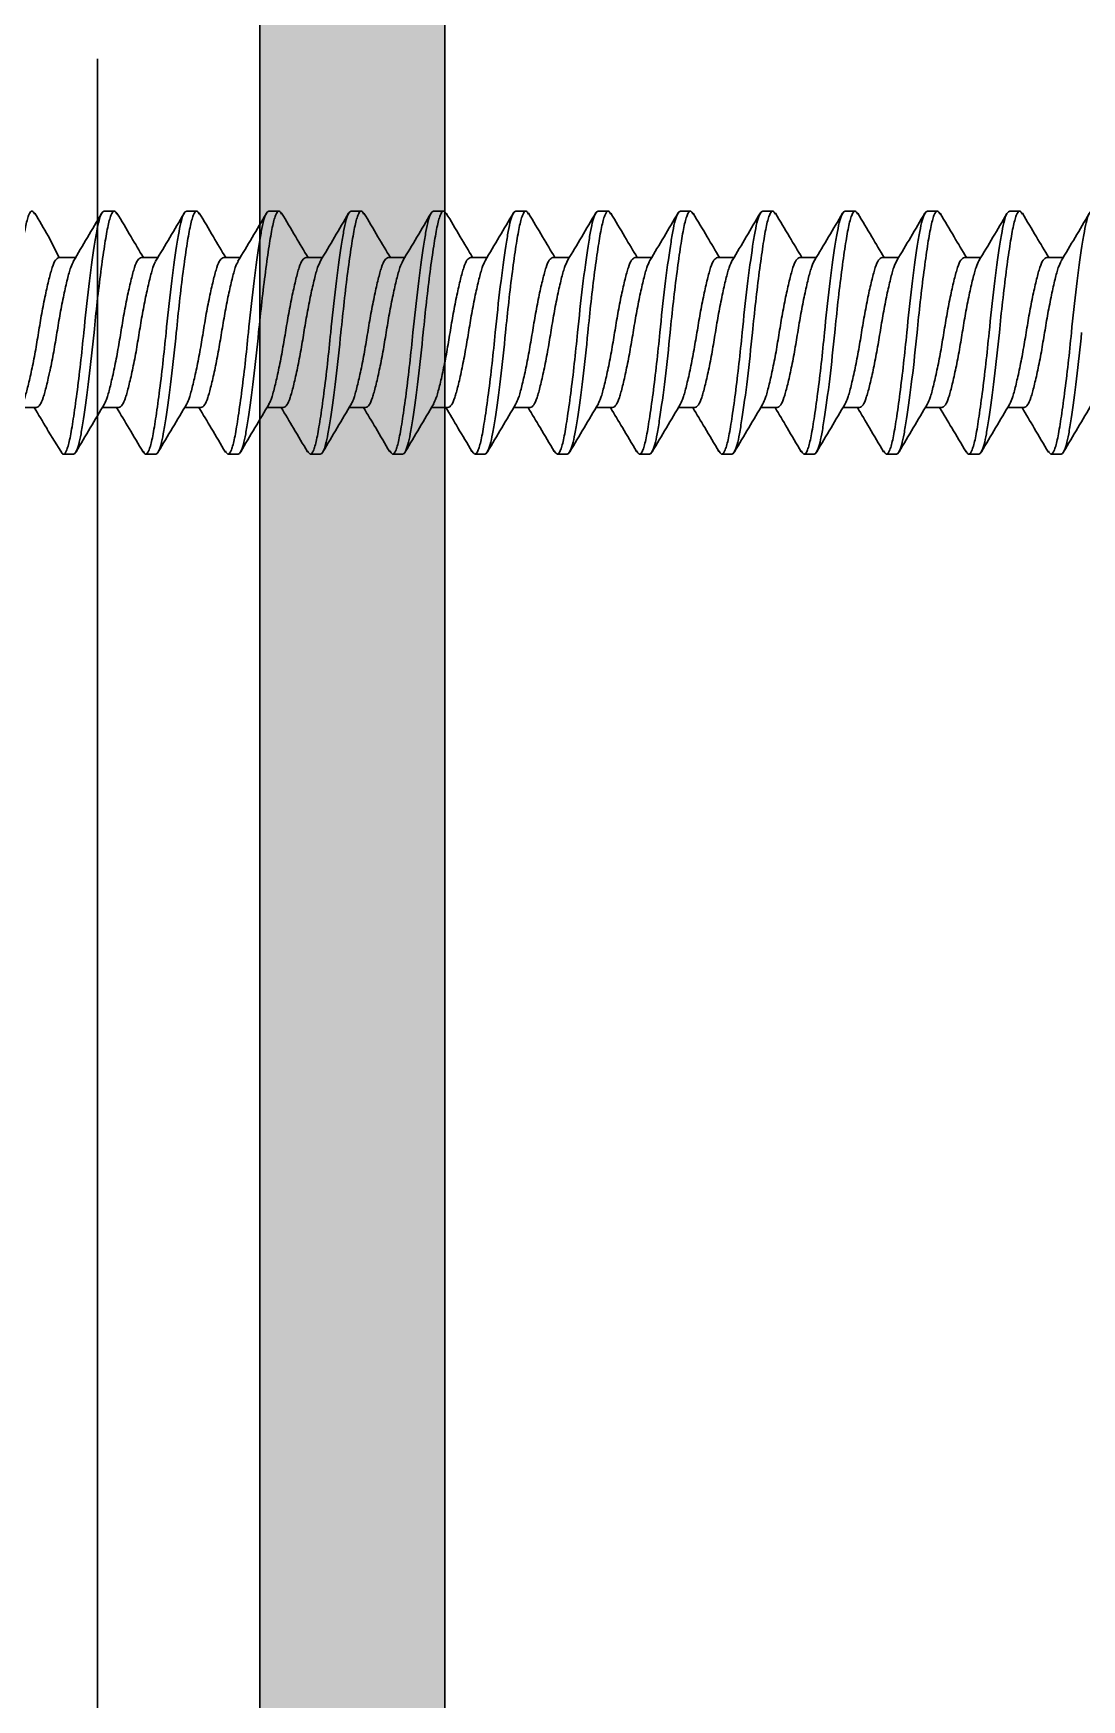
# Model space of a CAD drawing. Header units: inches. Extents: x -154 to 13, y 2 to 55.
# Drawn here: x -126.888 to -126.18, y 30.473 to 31.598 of the extents above; entities that cross this region are included whole.
import ezdxf

# ---------------------------------------------------------------- set-up
doc = ezdxf.new("R2010")
doc.units = ezdxf.units.IN
doc.header["$LTSCALE"] = 2
doc.header["$MEASUREMENT"] = 0
doc.layers.get('0').update_dxf_attribs({"linetype": 'CONTINUOUS'})
doc.layers.add('pattern', color=9, linetype='CONTINUOUS')

# ---------------------------------------------------------------- blocks, each defined once
blk = doc.blocks.new('A$C7F5B17E5')
at = {"color": 7, "lineweight": 30}
for p, q in [((1.181, 0.1306), (1.1957, 0.1013)), ((1.1812, -0.133), (1.1981, -0.1602))]:
    blk.add_line(p, q, dxfattribs=at)
for points, knots in [([(1.1628, 0.1601), (1.1617, 0.1619), (1.159, 0.1662), (1.1546, 0.1599), (1.1503, 0.1437), (1.1459, 0.1175), (1.141, 0.083), (1.1361, 0.0427), (1.1332, 0.0141), (1.1317, 0)], [0, 0, 0, 0, 0.102179, 0.254471, 0.401453, 0.548434, 0.700726, 0.853018, 1, 1, 1, 1]), ([(1.2149, 0.0962), (1.2212, 0.1069), (1.2341, 0.1283), (1.2467, 0.1498), (1.2531, 0.1606)], [0, 0, 0, 0, 0.497422, 1, 1, 1, 1]), ([(1.2568, 0.164), (1.2544, 0.164), (1.2519, 0.1594), (1.2486, 0.1472), (1.2476, 0.1423), (1.2455, 0.1308), (1.2444, 0.1241), (1.2408, 0.1013), (1.2383, 0.0826), (1.2334, 0.0421), (1.2311, 0.0205), (1.2291, 0)], [0, 0, 0, 0, 0.25, 0.25, 0.375, 0.375, 0.5, 0.5, 0.75, 0.75, 1, 1, 1, 1]), ([(1.2739, 0.1601), (1.2728, 0.1619), (1.2701, 0.1662), (1.2657, 0.1599), (1.2614, 0.1437), (1.257, 0.1175), (1.2521, 0.083), (1.2472, 0.0427), (1.2443, 0.0141), (1.2429, 0)], [0, 0, 0, 0, 0.102361, 0.254622, 0.401574, 0.548526, 0.700787, 0.853048, 1, 1, 1, 1]), ([(1.2739, 0.1614), (1.2802, 0.1507), (1.2921, 0.1306), (1.304, 0.1106), (1.3096, 0.1013)], [0, 0, 0, 0, 0.533603, 1, 1, 1, 1]), ([(1.326, 0.0963), (1.3324, 0.107), (1.3453, 0.1285), (1.358, 0.1501), (1.3644, 0.161)], [0, 0, 0, 0, 0.496962, 1, 1, 1, 1]), ([(1.368, 0.164), (1.3655, 0.164), (1.363, 0.1594), (1.3597, 0.1472), (1.3587, 0.1423), (1.3566, 0.1308), (1.3555, 0.1241), (1.352, 0.1013), (1.3494, 0.0826), (1.3445, 0.0421), (1.3422, 0.0205), (1.3402, 0)], [0, 0, 0, 0, 0.25, 0.25, 0.375, 0.375, 0.5, 0.5, 0.75, 0.75, 1, 1, 1, 1]), ([(1.385, 0.1601), (1.384, 0.1619), (1.3812, 0.1662), (1.3769, 0.1599), (1.3725, 0.1437), (1.3681, 0.1175), (1.3632, 0.083), (1.3583, 0.0427), (1.3554, 0.0141), (1.354, 0)], [0, 0, 0, 0, 0.102549, 0.254778, 0.401699, 0.54862, 0.70085, 0.853079, 1, 1, 1, 1]), ([(1.385, 0.1614), (1.3914, 0.1507), (1.4032, 0.1306), (1.4151, 0.1106), (1.4207, 0.1013)], [0, 0, 0, 0, 0.5335969, 1, 1, 1, 1]), ([(1.4372, 0.0964), (1.4436, 0.107), (1.4565, 0.1285), (1.4692, 0.1502), (1.4756, 0.161)], [0, 0, 0, 0, 0.497055, 1, 1, 1, 1]), ([(1.4791, 0.164), (1.4766, 0.164), (1.4741, 0.1594), (1.4708, 0.1472), (1.4698, 0.1423), (1.4677, 0.1308), (1.4666, 0.1241), (1.4631, 0.1013), (1.4605, 0.0826), (1.4556, 0.0421), (1.4533, 0.0205), (1.4513, 0)], [0, 0, 0, 0, 0.25, 0.25, 0.375, 0.375, 0.5, 0.5, 0.75, 0.75, 1, 1, 1, 1]), ([(1.4962, 0.1601), (1.4951, 0.1619), (1.4924, 0.1662), (1.488, 0.1599), (1.4836, 0.1437), (1.4793, 0.1175), (1.4744, 0.083), (1.4695, 0.0427), (1.4665, 0.0141), (1.4651, 0)], [0, 0, 0, 0, 0.1027427, 0.254939, 0.4018285, 0.548718, 0.7009142, 0.8531105, 1, 1, 1, 1]), ([(1.4962, 0.1614), (1.5025, 0.1507), (1.5143, 0.1306), (1.5263, 0.1106), (1.5318, 0.1013)], [0, 0, 0, 0, 0.533594, 1, 1, 1, 1]), ([(1.5485, 0.0968), (1.5549, 0.1074), (1.5677, 0.1288), (1.5804, 0.1503), (1.5867, 0.1611)], [0, 0, 0, 0, 0.497565, 1, 1, 1, 1]), ([(1.5902, 0.164), (1.5877, 0.164), (1.5852, 0.1594), (1.5819, 0.1472), (1.581, 0.1423), (1.5789, 0.1308), (1.5777, 0.1241), (1.5742, 0.1013), (1.5717, 0.0826), (1.5668, 0.0421), (1.5644, 0.0205), (1.5624, 0)], [0, 0, 0, 0, 0.25, 0.25, 0.375, 0.375, 0.5, 0.5, 0.75, 0.75, 1, 1, 1, 1]), ([(1.6073, 0.1601), (1.6062, 0.1618), (1.6035, 0.1662), (1.5991, 0.1599), (1.5947, 0.1437), (1.5904, 0.1175), (1.5855, 0.083), (1.5806, 0.0427), (1.5777, 0.0141), (1.5762, 0)], [0, 0, 0, 0, 0.1029428, 0.2551052, 0.4019619, 0.5488186, 0.700981, 0.8531433, 1, 1, 1, 1]), ([(1.6073, 0.1614), (1.6136, 0.1507), (1.6254, 0.1306), (1.6374, 0.1106), (1.643, 0.1013)], [0, 0, 0, 0, 0.533595, 1, 1, 1, 1]), ([(1.6597, 0.0969), (1.6661, 0.1075), (1.679, 0.129), (1.6916, 0.1505), (1.698, 0.1614)], [0, 0, 0, 0, 0.497311, 1, 1, 1, 1]), ([(1.7013, 0.164), (1.6988, 0.164), (1.6964, 0.1594), (1.6931, 0.1472), (1.6921, 0.1423), (1.69, 0.1308), (1.6889, 0.1241), (1.6853, 0.1013), (1.6828, 0.0826), (1.6779, 0.0421), (1.6755, 0.0205), (1.6735, 0)], [0, 0, 0, 0, 0.25, 0.25, 0.375, 0.375, 0.5, 0.5, 0.75, 0.75, 1, 1, 1, 1]), ([(1.7184, 0.1601), (1.7173, 0.1618), (1.7146, 0.1662), (1.7102, 0.1599), (1.7059, 0.1437), (1.7015, 0.1175), (1.6966, 0.083), (1.6917, 0.0427), (1.6888, 0.0141), (1.6873, 0)], [0, 0, 0, 0, 0.103149, 0.255276, 0.402099, 0.548922, 0.70105, 0.853177, 1, 1, 1, 1]), ([(1.7184, 0.1614), (1.7247, 0.1507), (1.7366, 0.1306), (1.7485, 0.1106), (1.7541, 0.1013)], [0, 0, 0, 0, 0.533599, 1, 1, 1, 1]), ([(1.7709, 0.0971), (1.7773, 0.1077), (1.7902, 0.1292), (1.8028, 0.1507), (1.8092, 0.1615)], [0, 0, 0, 0, 0.497395, 1, 1, 1, 1]), ([(1.8124, 0.164), (1.81, 0.164), (1.8075, 0.1594), (1.8042, 0.1472), (1.8032, 0.1423), (1.8011, 0.1308), (1.8, 0.1241), (1.7964, 0.1013), (1.7939, 0.0826), (1.789, 0.0421), (1.7867, 0.0205), (1.7847, 0)], [0, 0, 0, 0, 0.25, 0.25, 0.375, 0.375, 0.5, 0.5, 0.75, 0.75, 1, 1, 1, 1]), ([(1.8296, 0.1601), (1.8285, 0.1618), (1.8257, 0.1662), (1.8213, 0.1599), (1.817, 0.1437), (1.8126, 0.1175), (1.8077, 0.083), (1.8028, 0.0427), (1.7999, 0.0141), (1.7985, 0)], [0, 0, 0, 0, 0.1033609, 0.2554523, 0.4022406, 0.5490289, 0.7011203, 0.8532117, 1, 1, 1, 1]), ([(1.8295, 0.1614), (1.8359, 0.1506), (1.8477, 0.1305), (1.8596, 0.1106), (1.8652, 0.1013)], [0, 0, 0, 0, 0.533608, 1, 1, 1, 1]), ([(1.8822, 0.0973), (1.8886, 0.1079), (1.9014, 0.1293), (1.914, 0.1508), (1.9204, 0.1616)], [0, 0, 0, 0, 0.4976092, 1, 1, 1, 1]), ([(1.9236, 0.164), (1.9211, 0.164), (1.9186, 0.1594), (1.9153, 0.1472), (1.9143, 0.1423), (1.9122, 0.1308), (1.9111, 0.1241), (1.9076, 0.1013), (1.905, 0.0826), (1.9001, 0.0421), (1.8978, 0.0205), (1.8958, 0)], [0, 0, 0, 0, 0.25, 0.25, 0.375, 0.375, 0.5, 0.5, 0.75, 0.75, 1, 1, 1, 1]), ([(1.9407, 0.1601), (1.9396, 0.1618), (1.9369, 0.1662), (1.9325, 0.1599), (1.9281, 0.1437), (1.9237, 0.1175), (1.9188, 0.083), (1.9139, 0.0427), (1.911, 0.0141), (1.9096, 0)], [0, 0, 0, 0, 0.103579, 0.255633, 0.402386, 0.549138, 0.701193, 0.853247, 1, 1, 1, 1]), ([(1.9407, 0.1613), (1.947, 0.1506), (1.9588, 0.1305), (1.9707, 0.1106), (1.9763, 0.1013)], [0, 0, 0, 0, 0.53362, 1, 1, 1, 1]), ([(1.9934, 0.0974), (1.9998, 0.108), (2.0125, 0.1294), (2.0252, 0.1508), (2.0315, 0.1616)], [0, 0, 0, 0, 0.4978349, 1, 1, 1, 1]), ([(2.0347, 0.164), (2.0322, 0.164), (2.0297, 0.1594), (2.0264, 0.1472), (2.0254, 0.1423), (2.0233, 0.1308), (2.0222, 0.1241), (2.0187, 0.1013), (2.0161, 0.0826), (2.0112, 0.0421), (2.0089, 0.0205), (2.0069, 0)], [0, 0, 0, 0, 0.25, 0.25, 0.375, 0.375, 0.5, 0.5, 0.75, 0.75, 1, 1, 1, 1]), ([(2.0518, 0.1601), (2.0507, 0.1618), (2.048, 0.1662), (2.0436, 0.1599), (2.0392, 0.1437), (2.0349, 0.1175), (2.03, 0.083), (2.0251, 0.0427), (2.0221, 0.0141), (2.0207, 0)], [0, 0, 0, 0, 0.103802, 0.255819, 0.402535, 0.549251, 0.701267, 0.853284, 1, 1, 1, 1]), ([(2.0518, 0.1613), (2.0581, 0.1506), (2.0699, 0.1305), (2.0819, 0.1106), (2.0874, 0.1013)], [0, 0, 0, 0, 0.5336357, 1, 1, 1, 1]), ([(2.1046, 0.0975), (2.1109, 0.1081), (2.1236, 0.1293), (2.1362, 0.1507), (2.1426, 0.1615)], [0, 0, 0, 0, 0.4980502, 1, 1, 1, 1]), ([(2.1458, 0.164), (2.1433, 0.164), (2.1408, 0.1594), (2.1375, 0.1472), (2.1366, 0.1423), (2.1345, 0.1308), (2.1333, 0.1241), (2.1298, 0.1013), (2.1273, 0.0826), (2.1224, 0.0421), (2.12, 0.0205), (2.118, 0)], [0, 0, 0, 0, 0.25, 0.25, 0.375, 0.375, 0.5, 0.5, 0.75, 0.75, 1, 1, 1, 1]), ([(2.1629, 0.16), (2.1618, 0.1618), (2.1591, 0.1662), (2.1547, 0.1599), (2.1503, 0.1437), (2.146, 0.1175), (2.1411, 0.083), (2.1362, 0.0427), (2.1333, 0.0141), (2.1318, 0)], [0, 0, 0, 0, 0.104032, 0.256009, 0.402688, 0.549366, 0.701344, 0.853322, 1, 1, 1, 1]), ([(2.1629, 0.1613), (2.1692, 0.1506), (2.1811, 0.1305), (2.193, 0.1106), (2.1986, 0.1013)], [0, 0, 0, 0, 0.533656, 1, 1, 1, 1]), ([(2.2157, 0.0975), (2.222, 0.108), (2.2347, 0.1292), (2.2473, 0.1506), (2.2536, 0.1613)], [0, 0, 0, 0, 0.49824, 1, 1, 1, 1]), ([(2.2569, 0.164), (2.2544, 0.164), (2.252, 0.1594), (2.2487, 0.1472), (2.2477, 0.1423), (2.2456, 0.1308), (2.2445, 0.1241), (2.2409, 0.1013), (2.2384, 0.0826), (2.2335, 0.0421), (2.2311, 0.0205), (2.2291, 0)], [0, 0, 0, 0, 0.25, 0.25, 0.375, 0.375, 0.5, 0.5, 0.75, 0.75, 1, 1, 1, 1]), ([(2.2741, 0.16), (2.273, 0.1618), (2.2702, 0.1662), (2.2658, 0.1599), (2.2615, 0.1437), (2.2571, 0.1175), (2.2522, 0.083), (2.2473, 0.0427), (2.2444, 0.0141), (2.2429, 0)], [0, 0, 0, 0, 0.104267, 0.256205, 0.402845, 0.549485, 0.701422, 0.85336, 1, 1, 1, 1]), ([(2.2741, 0.1613), (2.2804, 0.1506), (2.2922, 0.1305), (2.3041, 0.1106), (2.3097, 0.1013)], [0, 0, 0, 0, 0.533678, 1, 1, 1, 1]), ([(2.3267, 0.0973), (2.333, 0.1078), (2.3457, 0.129), (2.3582, 0.1504), (2.3645, 0.1611)], [0, 0, 0, 0, 0.498312, 1, 1, 1, 1]), ([(2.368, 0.164), (2.3656, 0.164), (2.3631, 0.1594), (2.3598, 0.1472), (2.3588, 0.1423), (2.3567, 0.1308), (2.3556, 0.1241), (2.352, 0.1013), (2.3495, 0.0826), (2.3446, 0.0421), (2.3423, 0.0205), (2.3403, 0)], [0, 0, 0, 0, 0.25, 0.25, 0.375, 0.375, 0.5, 0.5, 0.75, 0.75, 1, 1, 1, 1]), ([(2.3852, 0.16), (2.3841, 0.1618), (2.3813, 0.1662), (2.3769, 0.1599), (2.3726, 0.1437), (2.3682, 0.1175), (2.3633, 0.083), (2.3584, 0.0427), (2.3555, 0.0141), (2.3541, 0)], [0, 0, 0, 0, 0.104508, 0.256404, 0.403005, 0.549606, 0.701503, 0.853399, 1, 1, 1, 1]), ([(2.3852, 0.1613), (2.3915, 0.1506), (2.4033, 0.1305), (2.4152, 0.1106), (2.4208, 0.1013)], [0, 0, 0, 0, 0.533706, 1, 1, 1, 1]), ([(2.4376, 0.097), (2.4439, 0.1075), (2.4566, 0.1287), (2.4692, 0.1501), (2.4755, 0.1608)], [0, 0, 0, 0, 0.498225, 1, 1, 1, 1]), ([(2.4792, 0.164), (2.4767, 0.164), (2.4742, 0.1594), (2.4709, 0.1472), (2.4699, 0.1423), (2.4678, 0.1308), (2.4667, 0.1241), (2.4632, 0.1013), (2.4606, 0.0826), (2.4557, 0.0421), (2.4534, 0.0205), (2.4514, 0)], [0, 0, 0, 0, 0.25, 0.25, 0.375, 0.375, 0.5, 0.5, 0.75, 0.75, 1, 1, 1, 1]), ([(2.4963, 0.16), (2.4952, 0.1618), (2.4925, 0.1662), (2.4881, 0.1599), (2.4837, 0.1437), (2.4793, 0.1175), (2.4744, 0.083), (2.4695, 0.0427), (2.4666, 0.0141), (2.4652, 0)], [0, 0, 0, 0, 0.104754, 0.256609, 0.403169, 0.54973, 0.701585, 0.85344, 1, 1, 1, 1]), ([(2.4963, 0.1613), (2.5026, 0.1506), (2.5144, 0.1305), (2.5264, 0.1106), (2.5319, 0.1013)], [0, 0, 0, 0, 0.533737, 1, 1, 1, 1]), ([(2.5486, 0.0967), (2.5549, 0.1073), (2.5676, 0.1285), (2.5802, 0.1499), (2.5865, 0.1606)], [0, 0, 0, 0, 0.498047, 1, 1, 1, 1]), ([(2.5903, 0.164), (2.5878, 0.164), (2.5853, 0.1594), (2.582, 0.1472), (2.581, 0.1423), (2.5789, 0.1308), (2.5778, 0.1241), (2.5743, 0.1013), (2.5717, 0.0826), (2.5668, 0.0421), (2.5645, 0.0205), (2.5625, 0)], [0, 0, 0, 0, 0.25, 0.25, 0.375, 0.375, 0.5, 0.5, 0.75, 0.75, 1, 1, 1, 1]), ([(1.1458, -0.096), (1.147, -0.0936), (1.1497, -0.0882), (1.1538, -0.0724), (1.1587, -0.0513), (1.1636, -0.0264), (1.1679, 0), (1.1723, 0.0264), (1.1772, 0.0512), (1.1821, 0.0726), (1.1865, 0.0886), (1.1908, 0.0992), (1.1941, 0.1006), (1.1957, 0.1013)], [0, 0, 0, 0, 0.075186, 0.165967, 0.260149, 0.354331, 0.445112, 0.535893, 0.630075, 0.724257, 0.815037, 0.905818, 1, 1, 1, 1]), ([(1.215, 0.0959), (1.2138, 0.0935), (1.2111, 0.0881), (1.207, 0.0724), (1.2021, 0.0513), (1.1972, 0.0264), (1.1929, 0), (1.1885, -0.0264), (1.1852, -0.0431), (1.1835, -0.0511), (1.1812, -0.0617)], [0, 0, 0, 0, 0.0744404, 0.1652943, 0.2595523, 0.3538103, 0.4446642, 0.5355182, 0.6297762, 0.6327143, 0.6327143, 0.6327143, 0.6327143]), ([(1.2569, -0.096), (1.2581, -0.0936), (1.2608, -0.0882), (1.2649, -0.0724), (1.2698, -0.0513), (1.2747, -0.0264), (1.2791, 0), (1.2834, 0.0264), (1.2883, 0.0512), (1.2932, 0.0726), (1.2976, 0.0886), (1.3019, 0.0992), (1.3052, 0.1006), (1.3068, 0.1013)], [0, 0, 0, 0, 0.0752367, 0.1660125, 0.2601894, 0.3543663, 0.445142, 0.5359178, 0.6300947, 0.7242717, 0.8150473, 0.9058231, 1, 1, 1, 1]), ([(1.3261, 0.096), (1.3249, 0.0936), (1.3222, 0.0882), (1.3181, 0.0724), (1.3132, 0.0513), (1.3083, 0.0264), (1.304, 0), (1.2996, -0.0264), (1.2947, -0.0512), (1.2898, -0.0726), (1.2855, -0.0886), (1.2811, -0.0992), (1.2779, -0.1006), (1.2762, -0.1013)], [0, 0, 0, 0, 0.07525, 0.166025, 0.2602, 0.354376, 0.44515, 0.535925, 0.6301, 0.724276, 0.81505, 0.905824, 1, 1, 1, 1]), ([(1.368, -0.096), (1.3692, -0.0936), (1.3719, -0.0882), (1.376, -0.0724), (1.3809, -0.0513), (1.3858, -0.0264), (1.3902, 0), (1.3945, 0.0264), (1.3994, 0.0512), (1.4043, 0.0726), (1.4087, 0.0886), (1.4131, 0.0992), (1.4163, 0.1006), (1.418, 0.1013)], [0, 0, 0, 0, 0.075292, 0.166062, 0.260234, 0.354405, 0.445175, 0.535946, 0.630117, 0.724288, 0.815058, 0.905829, 1, 1, 1, 1]), ([(1.4373, 0.0962), (1.4361, 0.0937), (1.4334, 0.0882), (1.4293, 0.0724), (1.4244, 0.0513), (1.4195, 0.0264), (1.4151, 0), (1.4107, -0.0264), (1.4058, -0.0512), (1.4009, -0.0726), (1.3966, -0.0886), (1.3922, -0.0992), (1.389, -0.1006), (1.3873, -0.1013)], [0, 0, 0, 0, 0.076359, 0.167025, 0.261087, 0.35515, 0.445816, 0.536481, 0.630544, 0.724606, 0.815272, 0.905937, 1, 1, 1, 1]), ([(1.4791, -0.096), (1.4804, -0.0936), (1.483, -0.0882), (1.4871, -0.0724), (1.492, -0.0513), (1.4969, -0.0264), (1.5013, 0), (1.5057, 0.0264), (1.5106, 0.0512), (1.5155, 0.0726), (1.5198, 0.0886), (1.5242, 0.0992), (1.5274, 0.1006), (1.5291, 0.1013)], [0, 0, 0, 0, 0.075353, 0.166117, 0.260282, 0.354447, 0.445212, 0.535976, 0.630141, 0.724306, 0.81507, 0.905835, 1, 1, 1, 1]), ([(1.5487, 0.0967), (1.5473, 0.094), (1.5446, 0.0885), (1.5404, 0.0724), (1.5355, 0.0513), (1.5306, 0.0264), (1.5262, 0), (1.5219, -0.0264), (1.517, -0.0512), (1.5121, -0.0726), (1.5077, -0.0886), (1.5033, -0.0992), (1.5001, -0.1006), (1.4984, -0.1013)], [0, 0, 0, 0, 0.080541, 0.170796, 0.264433, 0.358069, 0.448325, 0.53858, 0.632216, 0.725853, 0.816108, 0.906363, 1, 1, 1, 1]), ([(1.5903, -0.096), (1.5915, -0.0936), (1.5942, -0.0882), (1.5983, -0.0724), (1.6032, -0.0513), (1.6081, -0.0264), (1.6124, 0), (1.6168, 0.0264), (1.6217, 0.0512), (1.6266, 0.0726), (1.6309, 0.0886), (1.6353, 0.0992), (1.6385, 0.1006), (1.6402, 0.1013)], [0, 0, 0, 0, 0.0754183, 0.1661762, 0.2603346, 0.3544931, 0.4452509, 0.5360089, 0.6301674, 0.7243257, 0.8150837, 0.9058415, 1, 1, 1, 1]), ([(1.6598, 0.0967), (1.6585, 0.0941), (1.6557, 0.0885), (1.6515, 0.0724), (1.6466, 0.0513), (1.6417, 0.0264), (1.6373, 0), (1.633, -0.0264), (1.6281, -0.0512), (1.6232, -0.0726), (1.6188, -0.0886), (1.6145, -0.0992), (1.6112, -0.1006), (1.6096, -0.1013)], [0, 0, 0, 0, 0.081247, 0.171433, 0.264997, 0.358562, 0.448748, 0.538934, 0.632499, 0.726064, 0.816249, 0.906435, 1, 1, 1, 1]), ([(1.7014, -0.096), (1.7026, -0.0936), (1.7053, -0.0882), (1.7094, -0.0724), (1.7143, -0.0513), (1.7192, -0.0264), (1.7235, 0), (1.7279, 0.0264), (1.7328, 0.0512), (1.7377, 0.0726), (1.7421, 0.0886), (1.7464, 0.0992), (1.7497, 0.1006), (1.7513, 0.1013)], [0, 0, 0, 0, 0.075489, 0.16624, 0.260391, 0.354542, 0.445293, 0.536044, 0.630196, 0.724347, 0.815098, 0.905849, 1, 1, 1, 1]), ([(1.771, 0.097), (1.7697, 0.0943), (1.7669, 0.0886), (1.7626, 0.0724), (1.7577, 0.0513), (1.7528, 0.0264), (1.7485, 0), (1.7441, -0.0264), (1.7392, -0.0512), (1.7343, -0.0726), (1.7299, -0.0886), (1.7256, -0.0992), (1.7223, -0.1006), (1.7207, -0.1013)], [0, 0, 0, 0, 0.083295, 0.17328, 0.266636, 0.359992, 0.449977, 0.539962, 0.633318, 0.726674, 0.816659, 0.906644, 1, 1, 1, 1]), ([(1.8125, -0.0961), (1.8137, -0.0936), (1.8164, -0.0882), (1.8205, -0.0724), (1.8254, -0.0513), (1.8303, -0.0264), (1.8347, 0), (1.839, 0.0264), (1.8439, 0.0512), (1.8488, 0.0726), (1.8532, 0.0886), (1.8575, 0.0992), (1.8608, 0.1006), (1.8624, 0.1013)], [0, 0, 0, 0, 0.075565, 0.166308, 0.260452, 0.354595, 0.445339, 0.536082, 0.630226, 0.724369, 0.815113, 0.905856, 1, 1, 1, 1]), ([(1.8823, 0.0973), (1.8809, 0.0945), (1.878, 0.0888), (1.8737, 0.0725), (1.8688, 0.0513), (1.8639, 0.0264), (1.8596, 0), (1.8552, -0.0264), (1.8503, -0.0512), (1.8454, -0.0726), (1.8411, -0.0886), (1.8367, -0.0992), (1.8335, -0.1006), (1.8318, -0.1013)], [0, 0, 0, 0, 0.085619, 0.175375, 0.268495, 0.361615, 0.451371, 0.541128, 0.634247, 0.727367, 0.817124, 0.90688, 1, 1, 1, 1]), ([(1.9236, -0.0961), (1.9248, -0.0936), (1.9275, -0.0882), (1.9316, -0.0724), (1.9365, -0.0513), (1.9414, -0.0264), (1.9458, 0), (1.9501, 0.0264), (1.955, 0.0512), (1.9599, 0.0726), (1.9643, 0.0886), (1.9687, 0.0992), (1.9719, 0.1006), (1.9736, 0.1013)], [0, 0, 0, 0, 0.0756451, 0.1663807, 0.2605161, 0.3546514, 0.4453871, 0.5361227, 0.6302581, 0.7243934, 0.815129, 0.9058647, 1, 1, 1, 1]), ([(1.9935, 0.0975), (1.9921, 0.0946), (1.9892, 0.0889), (1.9849, 0.0725), (1.98, 0.0513), (1.9751, 0.0264), (1.9707, 0), (1.9663, -0.0264), (1.9614, -0.0512), (1.9565, -0.0726), (1.9522, -0.0886), (1.9478, -0.0992), (1.9446, -0.1006), (1.9429, -0.1013)], [0, 0, 0, 0, 0.087293, 0.176885, 0.269834, 0.362783, 0.452376, 0.541968, 0.634917, 0.727866, 0.817459, 0.907051, 1, 1, 1, 1]), ([(2.0347, -0.0961), (2.0359, -0.0936), (2.0386, -0.0882), (2.0427, -0.0724), (2.0476, -0.0513), (2.0525, -0.0264), (2.0569, 0), (2.0613, 0.0264), (2.0662, 0.0512), (2.0711, 0.0726), (2.0754, 0.0886), (2.0798, 0.0992), (2.083, 0.1006), (2.0847, 0.1013)], [0, 0, 0, 0, 0.075731, 0.166458, 0.260584, 0.354711, 0.445438, 0.536166, 0.630292, 0.724419, 0.815146, 0.905873, 1, 1, 1, 1]), ([(2.1046, 0.0976), (2.1032, 0.0947), (2.1003, 0.0889), (2.096, 0.0725), (2.0911, 0.0513), (2.0862, 0.0264), (2.0818, 0), (2.0775, -0.0264), (2.0726, -0.0512), (2.0677, -0.0726), (2.0633, -0.0886), (2.0589, -0.0992), (2.0557, -0.1006), (2.054, -0.1013)], [0, 0, 0, 0, 0.0879838, 0.1775083, 0.2703871, 0.3632658, 0.4527903, 0.5423147, 0.6351935, 0.7280723, 0.8175968, 0.9071212, 1, 1, 1, 1]), ([(2.1458, -0.0961), (2.1471, -0.0936), (2.1498, -0.0882), (2.1539, -0.0724), (2.1588, -0.0513), (2.1637, -0.0264), (2.168, 0), (2.1724, 0.0264), (2.1773, 0.0512), (2.1822, 0.0726), (2.1865, 0.0886), (2.1909, 0.0992), (2.1941, 0.1006), (2.1958, 0.1013)], [0, 0, 0, 0, 0.075821, 0.166539, 0.260657, 0.354774, 0.445492, 0.536211, 0.630328, 0.724446, 0.815164, 0.905883, 1, 1, 1, 1]), ([(2.2158, 0.0976), (2.2143, 0.0947), (2.2114, 0.0889), (2.2071, 0.0725), (2.2022, 0.0513), (2.1973, 0.0264), (2.1929, 0), (2.1886, -0.0264), (2.1837, -0.0512), (2.1788, -0.0726), (2.1744, -0.0886), (2.1701, -0.0992), (2.1668, -0.1006), (2.1652, -0.1013)], [0, 0, 0, 0, 0.08798, 0.177505, 0.270384, 0.363263, 0.452788, 0.542313, 0.635192, 0.728071, 0.817596, 0.907121, 1, 1, 1, 1]), ([(2.257, -0.0961), (2.2582, -0.0936), (2.2609, -0.0882), (2.265, -0.0724), (2.2699, -0.0513), (2.2748, -0.0264), (2.2791, 0), (2.2835, 0.0264), (2.2884, 0.0512), (2.2933, 0.0726), (2.2977, 0.0886), (2.302, 0.0992), (2.3053, 0.1006), (2.3069, 0.1013)], [0, 0, 0, 0, 0.075916, 0.166625, 0.260733, 0.35484, 0.445549, 0.536259, 0.630366, 0.724474, 0.815183, 0.905892, 1, 1, 1, 1]), ([(2.3268, 0.0973), (2.3254, 0.0945), (2.3225, 0.0888), (2.3182, 0.0725), (2.3133, 0.0513), (2.3084, 0.0264), (2.3041, 0), (2.2997, -0.0264), (2.2948, -0.0512), (2.2899, -0.0726), (2.2855, -0.0886), (2.2812, -0.0992), (2.2779, -0.1006), (2.2763, -0.1013)], [0, 0, 0, 0, 0.085894, 0.175624, 0.268715, 0.361807, 0.451537, 0.541266, 0.634358, 0.727449, 0.817179, 0.906908, 1, 1, 1, 1]), ([(2.3681, -0.0961), (2.3693, -0.0936), (2.372, -0.0882), (2.3761, -0.0724), (2.381, -0.0513), (2.3859, -0.0264), (2.3903, 0), (2.3946, 0.0264), (2.3995, 0.0512), (2.4044, 0.0726), (2.4088, 0.0886), (2.4131, 0.0992), (2.4164, 0.1006), (2.418, 0.1013)], [0, 0, 0, 0, 0.076016, 0.166715, 0.260812, 0.35491, 0.445609, 0.536309, 0.630406, 0.724504, 0.815203, 0.905902, 1, 1, 1, 1]), ([(2.4377, 0.0969), (2.4364, 0.0942), (2.4336, 0.0886), (2.4293, 0.0724), (2.4244, 0.0513), (2.4195, 0.0264), (2.4152, 0), (2.4108, -0.0264), (2.4059, -0.0512), (2.401, -0.0726), (2.3967, -0.0886), (2.3923, -0.0992), (2.3891, -0.1006), (2.3874, -0.1013)], [0, 0, 0, 0, 0.082477, 0.172542, 0.265982, 0.359421, 0.449486, 0.539551, 0.632991, 0.72643, 0.816495, 0.90656, 1, 1, 1, 1]), ([(2.4792, -0.0961), (2.4804, -0.0936), (2.4831, -0.0882), (2.4872, -0.0724), (2.4921, -0.0513), (2.497, -0.0264), (2.5014, 0), (2.5057, 0.0264), (2.5106, 0.0512), (2.5155, 0.0726), (2.5199, 0.0886), (2.5243, 0.0992), (2.5275, 0.1006), (2.5292, 0.1013)], [0, 0, 0, 0, 0.07612, 0.166809, 0.260896, 0.354983, 0.445672, 0.536361, 0.630448, 0.724535, 0.815224, 0.905913, 1, 1, 1, 1]), ([(2.5487, 0.0965), (2.5474, 0.0939), (2.5446, 0.0884), (2.5405, 0.0724), (2.5356, 0.0513), (2.5307, 0.0264), (2.5263, 0), (2.5219, -0.0264), (2.517, -0.0512), (2.5121, -0.0726), (2.5078, -0.0886), (2.5034, -0.0992), (2.5002, -0.1006), (2.4985, -0.1013)], [0, 0, 0, 0, 0.079274, 0.169654, 0.263419, 0.357185, 0.447565, 0.537944, 0.63171, 0.725475, 0.815855, 0.906234, 1, 1, 1, 1]), ([(1.2291, 0), (1.2276, -0.0141), (1.2247, -0.0427), (1.2198, -0.083), (1.2149, -0.1175), (1.2105, -0.1437), (1.2062, -0.1599), (1.2018, -0.1662), (1.1991, -0.1619), (1.1981, -0.1602)], [0, 0, 0, 0, 0.147343, 0.300009, 0.452675, 0.600018, 0.747361, 0.900027, 1, 1, 1, 1]), ([(1.2429, 0), (1.2409, -0.0205), (1.2385, -0.0421), (1.2336, -0.0826), (1.2311, -0.1013), (1.2275, -0.1241), (1.2264, -0.1308), (1.2243, -0.1423), (1.2233, -0.1472), (1.22, -0.1594), (1.2176, -0.164), (1.2151, -0.164)], [0, 0, 0, 0, 0.25, 0.25, 0.5, 0.5, 0.625, 0.625, 0.75, 0.75, 1, 1, 1, 1]), ([(1.3402, 0), (1.3387, -0.0141), (1.3358, -0.0427), (1.3309, -0.083), (1.326, -0.1175), (1.3217, -0.1437), (1.3173, -0.1599), (1.3129, -0.1662), (1.3102, -0.1619), (1.3092, -0.1602)], [0, 0, 0, 0, 0.147157, 0.29963, 0.452103, 0.59926, 0.746417, 0.89889, 1, 1, 1, 1]), ([(1.354, 0), (1.352, -0.0205), (1.3496, -0.0421), (1.3447, -0.0826), (1.3422, -0.1013), (1.3387, -0.1241), (1.3375, -0.1308), (1.3354, -0.1423), (1.3345, -0.1472), (1.3312, -0.1594), (1.3287, -0.164), (1.3262, -0.164)], [0, 0, 0, 0, 0.25, 0.25, 0.5, 0.5, 0.625, 0.625, 0.75, 0.75, 1, 1, 1, 1]), ([(1.4513, 0), (1.4499, -0.0141), (1.4469, -0.0427), (1.442, -0.083), (1.4371, -0.1175), (1.4328, -0.1437), (1.4284, -0.1599), (1.424, -0.1662), (1.4213, -0.1618), (1.4202, -0.1601)], [0, 0, 0, 0, 0.146766, 0.298834, 0.450902, 0.597668, 0.744433, 0.896501, 1, 1, 1, 1]), ([(1.4651, 0), (1.4631, -0.0205), (1.4608, -0.0421), (1.4559, -0.0826), (1.4533, -0.1013), (1.4498, -0.1241), (1.4487, -0.1308), (1.4466, -0.1423), (1.4456, -0.1472), (1.4423, -0.1594), (1.4398, -0.164), (1.4373, -0.164)], [0, 0, 0, 0, 0.25, 0.25, 0.5, 0.5, 0.625, 0.625, 0.75, 0.75, 1, 1, 1, 1]), ([(1.5624, 0), (1.561, -0.0141), (1.5581, -0.0427), (1.5532, -0.083), (1.5483, -0.1175), (1.5439, -0.1437), (1.5395, -0.1599), (1.5351, -0.1662), (1.5323, -0.1617), (1.5312, -0.1599)], [0, 0, 0, 0, 0.146111, 0.297501, 0.448891, 0.595002, 0.741113, 0.892503, 1, 1, 1, 1]), ([(1.5762, 0), (1.5742, -0.0205), (1.5719, -0.0421), (1.567, -0.0826), (1.5644, -0.1013), (1.5609, -0.1241), (1.5598, -0.1308), (1.5577, -0.1423), (1.5567, -0.1472), (1.5534, -0.1594), (1.5509, -0.164), (1.5484, -0.164)], [0, 0, 0, 0, 0.25, 0.25, 0.5, 0.5, 0.625, 0.625, 0.75, 0.75, 1, 1, 1, 1]), ([(1.6735, 0), (1.6721, -0.0141), (1.6692, -0.0427), (1.6643, -0.083), (1.6594, -0.1175), (1.655, -0.1437), (1.6507, -0.1599), (1.6462, -0.1662), (1.6433, -0.1617), (1.6421, -0.1597)], [0, 0, 0, 0, 0.145401, 0.296056, 0.44671, 0.592112, 0.737513, 0.888167, 1, 1, 1, 1]), ([(1.6873, 0), (1.6853, -0.0205), (1.683, -0.0421), (1.6781, -0.0826), (1.6756, -0.1013), (1.672, -0.1241), (1.6709, -0.1308), (1.6688, -0.1423), (1.6678, -0.1472), (1.6645, -0.1594), (1.662, -0.164), (1.6596, -0.164)], [0, 0, 0, 0, 0.25, 0.25, 0.5, 0.5, 0.625, 0.625, 0.75, 0.75, 1, 1, 1, 1]), ([(1.7847, 0), (1.7832, -0.0141), (1.7803, -0.0427), (1.7754, -0.083), (1.7705, -0.1175), (1.7661, -0.1437), (1.7618, -0.1599), (1.7572, -0.1663), (1.7544, -0.1616), (1.7532, -0.1596)], [0, 0, 0, 0, 0.144939, 0.295114, 0.445289, 0.590228, 0.735167, 0.885342, 1, 1, 1, 1]), ([(1.7985, 0), (1.7965, -0.0205), (1.7941, -0.0421), (1.7892, -0.0826), (1.7867, -0.1013), (1.7831, -0.1241), (1.782, -0.1308), (1.7799, -0.1423), (1.7789, -0.1472), (1.7756, -0.1594), (1.7732, -0.164), (1.7707, -0.164)], [0, 0, 0, 0, 0.25, 0.25, 0.5, 0.5, 0.625, 0.625, 0.75, 0.75, 1, 1, 1, 1]), ([(1.8958, 0), (1.8943, -0.0141), (1.8914, -0.0427), (1.8865, -0.083), (1.8816, -0.1175), (1.8773, -0.1437), (1.8729, -0.16), (1.8684, -0.1663), (1.8655, -0.1616), (1.8642, -0.1595)], [0, 0, 0, 0, 0.144717, 0.294663, 0.444608, 0.589325, 0.734043, 0.883988, 1, 1, 1, 1]), ([(1.9096, 0), (1.9076, -0.0205), (1.9052, -0.0421), (1.9003, -0.0826), (1.8978, -0.1013), (1.8943, -0.1241), (1.8931, -0.1308), (1.891, -0.1423), (1.8901, -0.1472), (1.8868, -0.1594), (1.8843, -0.164), (1.8818, -0.164)], [0, 0, 0, 0, 0.25, 0.25, 0.5, 0.5, 0.625, 0.625, 0.75, 0.75, 1, 1, 1, 1]), ([(2.0069, 0), (2.0055, -0.0141), (2.0025, -0.0427), (1.9976, -0.083), (1.9927, -0.1175), (1.9884, -0.1437), (1.984, -0.16), (1.9795, -0.1663), (1.9766, -0.1616), (1.9753, -0.1595)], [0, 0, 0, 0, 0.144724, 0.2946765, 0.444629, 0.589353, 0.7340769, 0.8840295, 1, 1, 1, 1]), ([(2.0207, 0), (2.0187, -0.0205), (2.0164, -0.0421), (2.0115, -0.0826), (2.0089, -0.1013), (2.0054, -0.1241), (2.0043, -0.1308), (2.0022, -0.1423), (2.0012, -0.1472), (1.9979, -0.1594), (1.9954, -0.164), (1.9929, -0.164)], [0, 0, 0, 0, 0.25, 0.25, 0.5, 0.5, 0.625, 0.625, 0.75, 0.75, 1, 1, 1, 1]), ([(2.118, 0), (2.1166, -0.0141), (2.1137, -0.0427), (2.1088, -0.083), (2.1039, -0.1175), (2.0995, -0.1437), (2.0951, -0.1599), (2.0906, -0.1663), (2.0878, -0.1616), (2.0865, -0.1596)], [0, 0, 0, 0, 0.1449358, 0.2951077, 0.4452797, 0.5902154, 0.7351512, 0.8853232, 1, 1, 1, 1]), ([(2.1318, 0), (2.1298, -0.0205), (2.1275, -0.0421), (2.1226, -0.0826), (2.12, -0.1013), (2.1165, -0.1241), (2.1154, -0.1308), (2.1133, -0.1423), (2.1123, -0.1472), (2.109, -0.1594), (2.1065, -0.164), (2.104, -0.164)], [0, 0, 0, 0, 0.25, 0.25, 0.5, 0.5, 0.625, 0.625, 0.75, 0.75, 1, 1, 1, 1]), ([(2.2291, 0), (2.2277, -0.0141), (2.2248, -0.0427), (2.2199, -0.083), (2.215, -0.1175), (2.2106, -0.1437), (2.2063, -0.1599), (2.2018, -0.1662), (2.199, -0.1617), (2.1978, -0.1598)], [0, 0, 0, 0, 0.145746, 0.296757, 0.447768, 0.593514, 0.739259, 0.89027, 1, 1, 1, 1]), ([(2.2429, 0), (2.2409, -0.0205), (2.2386, -0.0421), (2.2337, -0.0826), (2.2312, -0.1013), (2.2276, -0.1241), (2.2265, -0.1308), (2.2244, -0.1423), (2.2234, -0.1472), (2.2201, -0.1594), (2.2176, -0.164), (2.2152, -0.164)], [0, 0, 0, 0, 0.25, 0.25, 0.5, 0.5, 0.625, 0.625, 0.75, 0.75, 1, 1, 1, 1]), ([(2.3403, 0), (2.3388, -0.0141), (2.3359, -0.0427), (2.331, -0.083), (2.3261, -0.1175), (2.3217, -0.1437), (2.3174, -0.1599), (2.3129, -0.1662), (2.3101, -0.1617), (2.309, -0.1598)], [0, 0, 0, 0, 0.145887, 0.297044, 0.448201, 0.594087, 0.739974, 0.891131, 1, 1, 1, 1]), ([(2.3541, 0), (2.3521, -0.0205), (2.3497, -0.0421), (2.3448, -0.0826), (2.3423, -0.1013), (2.3387, -0.1241), (2.3376, -0.1308), (2.3355, -0.1423), (2.3345, -0.1472), (2.3312, -0.1594), (2.3288, -0.164), (2.3263, -0.164)], [0, 0, 0, 0, 0.25, 0.25, 0.5, 0.5, 0.625, 0.625, 0.75, 0.75, 1, 1, 1, 1]), ([(2.4514, 0), (2.4499, -0.0141), (2.447, -0.0427), (2.4421, -0.083), (2.4372, -0.1175), (2.4329, -0.1437), (2.4285, -0.1599), (2.4241, -0.1662), (2.4213, -0.1618), (2.4202, -0.1599)], [0, 0, 0, 0, 0.146191, 0.297663, 0.449135, 0.595326, 0.741517, 0.892989, 1, 1, 1, 1]), ([(2.4652, 0), (2.4632, -0.0205), (2.4608, -0.0421), (2.4559, -0.0826), (2.4534, -0.1013), (2.4499, -0.1241), (2.4487, -0.1308), (2.4466, -0.1423), (2.4457, -0.1472), (2.4424, -0.1594), (2.4399, -0.164), (2.4374, -0.164)], [0, 0, 0, 0, 0.25, 0.25, 0.5, 0.5, 0.625, 0.625, 0.75, 0.75, 1, 1, 1, 1]), ([(2.5625, 0), (2.5611, -0.0141), (2.5581, -0.0427), (2.5532, -0.083), (2.5483, -0.1175), (2.544, -0.1437), (2.5396, -0.1599), (2.5352, -0.1662), (2.5325, -0.1618), (2.5314, -0.1601)], [0, 0, 0, 0, 0.146846, 0.298997, 0.451148, 0.597994, 0.74484, 0.896991, 1, 1, 1, 1]), ([(2.5763, 0), (2.5743, -0.0205), (2.572, -0.0421), (2.5671, -0.0826), (2.5645, -0.1013), (2.561, -0.1241), (2.5599, -0.1308), (2.5578, -0.1423), (2.5568, -0.1472), (2.5535, -0.1594), (2.551, -0.164), (2.5485, -0.164)], [0, 0, 0, 0, 0.25, 0.25, 0.5, 0.5, 0.625, 0.625, 0.75, 0.75, 1, 1, 1, 1]), ([(1.1812, -0.0617), (1.1803, -0.0653), (1.178, -0.0753), (1.1743, -0.0886), (1.17, -0.0992), (1.1667, -0.1006), (1.1651, -0.1013)], [0.6762147, 0.6762147, 0.6762147, 0.6762147, 0.7240342, 0.8148881, 0.905742, 1, 1, 1, 1]), ([(1.1812, -0.133), (1.1805, -0.1317), (1.1742, -0.1212), (1.1679, -0.1106), (1.1623, -0.1013)], [0.4734617, 0.4734617, 0.4734617, 0.4734617, 0.5348586, 1, 1, 1, 1]), ([(1.2571, -0.0963), (1.2506, -0.1069), (1.2377, -0.1285), (1.225, -0.1501), (1.2186, -0.161)], [0, 0, 0, 0, 0.49696, 1, 1, 1, 1]), ([(1.3092, -0.1615), (1.3028, -0.1507), (1.291, -0.1306), (1.279, -0.1106), (1.2734, -0.1013)], [0, 0, 0, 0, 0.533921, 1, 1, 1, 1]), ([(1.3682, -0.0963), (1.3618, -0.107), (1.3488, -0.1285), (1.3361, -0.1501), (1.3297, -0.161)], [0, 0, 0, 0, 0.4969655, 1, 1, 1, 1]), ([(1.4202, -0.1614), (1.4139, -0.1506), (1.4021, -0.1305), (1.3901, -0.1106), (1.3846, -0.1013)], [0, 0, 0, 0, 0.5336942, 1, 1, 1, 1]), ([(1.4793, -0.0963), (1.4729, -0.107), (1.46, -0.1285), (1.4472, -0.1501), (1.4409, -0.161)], [0, 0, 0, 0, 0.496971, 1, 1, 1, 1]), ([(1.5312, -0.1611), (1.5249, -0.1504), (1.5131, -0.1304), (1.5012, -0.1105), (1.4957, -0.1013)], [0, 0, 0, 0, 0.534864, 1, 1, 1, 1]), ([(1.5904, -0.0963), (1.584, -0.107), (1.5711, -0.1285), (1.5584, -0.1501), (1.552, -0.161)], [0, 0, 0, 0, 0.496978, 1, 1, 1, 1]), ([(1.6421, -0.1608), (1.6358, -0.1501), (1.6241, -0.1302), (1.6123, -0.1104), (1.6068, -0.1013)], [0, 0, 0, 0, 0.537663, 1, 1, 1, 1]), ([(1.7015, -0.0963), (1.6951, -0.107), (1.6822, -0.1285), (1.6695, -0.1501), (1.6631, -0.161)], [0, 0, 0, 0, 0.4969836, 1, 1, 1, 1]), ([(1.7532, -0.1607), (1.7468, -0.1499), (1.7352, -0.13), (1.7233, -0.1103), (1.7179, -0.1013)], [0, 0, 0, 0, 0.540449, 1, 1, 1, 1]), ([(1.8126, -0.0963), (1.8062, -0.107), (1.7933, -0.1285), (1.7806, -0.1501), (1.7742, -0.161)], [0, 0, 0, 0, 0.496991, 1, 1, 1, 1]), ([(1.8642, -0.1606), (1.8579, -0.1498), (1.8462, -0.1299), (1.8344, -0.1103), (1.829, -0.1013)], [0, 0, 0, 0, 0.543045, 1, 1, 1, 1]), ([(1.9238, -0.0963), (1.9173, -0.107), (1.9044, -0.1285), (1.8917, -0.1501), (1.8853, -0.161)], [0, 0, 0, 0, 0.496997, 1, 1, 1, 1]), ([(1.9754, -0.1606), (1.969, -0.1498), (1.9573, -0.1299), (1.9455, -0.1102), (1.9402, -0.1013)], [0, 0, 0, 0, 0.544796, 1, 1, 1, 1]), ([(2.0349, -0.0963), (2.0285, -0.107), (2.0155, -0.1285), (2.0028, -0.1501), (1.9964, -0.161)], [0, 0, 0, 0, 0.497004, 1, 1, 1, 1]), ([(2.0865, -0.1607), (2.0802, -0.1498), (2.0685, -0.13), (2.0567, -0.1103), (2.0513, -0.1013)], [0, 0, 0, 0, 0.545586, 1, 1, 1, 1]), ([(2.146, -0.0963), (2.1396, -0.107), (2.1267, -0.1285), (2.114, -0.1501), (2.1076, -0.161)], [0, 0, 0, 0, 0.497012, 1, 1, 1, 1]), ([(2.1978, -0.161), (2.1914, -0.1501), (2.1797, -0.1302), (2.1678, -0.1103), (2.1624, -0.1013)], [0, 0, 0, 0, 0.545519, 1, 1, 1, 1]), ([(2.2571, -0.0963), (2.2507, -0.107), (2.2378, -0.1285), (2.2251, -0.1501), (2.2187, -0.161)], [0, 0, 0, 0, 0.497019, 1, 1, 1, 1]), ([(2.309, -0.161), (2.3026, -0.1502), (2.2909, -0.1302), (2.2789, -0.1103), (2.2735, -0.1013)], [0, 0, 0, 0, 0.544318, 1, 1, 1, 1]), ([(2.3682, -0.0963), (2.3618, -0.107), (2.3489, -0.1285), (2.3362, -0.1501), (2.3298, -0.161)], [0, 0, 0, 0, 0.497027, 1, 1, 1, 1]), ([(2.4202, -0.1611), (2.4138, -0.1503), (2.402, -0.1303), (2.3901, -0.1104), (2.3846, -0.1013)], [0, 0, 0, 0, 0.54023, 1, 1, 1, 1]), ([(2.4793, -0.0963), (2.4729, -0.107), (2.46, -0.1285), (2.4473, -0.1501), (2.4409, -0.161)], [0, 0, 0, 0, 0.497035, 1, 1, 1, 1]), ([(2.5314, -0.1614), (2.5251, -0.1506), (2.5132, -0.1305), (2.5013, -0.1105), (2.4958, -0.1013)], [0, 0, 0, 0, 0.539649, 1, 1, 1, 1]), ([(2.5904, -0.0963), (2.584, -0.107), (2.5711, -0.1285), (2.5584, -0.1502), (2.552, -0.161)], [0, 0, 0, 0, 0.497043, 1, 1, 1, 1])]:
    blk.add_open_spline(points, degree=3, knots=knots, dxfattribs=at)
for points, degree in [([(1.1628, 0.1614), (1.1688, 0.1511), (1.1749, 0.1408), (1.181, 0.1306)], 3), ([(1.2568, 0.164), (1.2706, 0.164)], 1), ([(1.368, 0.164), (1.3818, 0.164)], 1), ([(1.4791, 0.164), (1.4929, 0.164)], 1), ([(1.5902, 0.164), (1.604, 0.164)], 1), ([(1.7013, 0.164), (1.7151, 0.164)], 1), ([(1.8124, 0.164), (1.8262, 0.164)], 1), ([(1.9236, 0.164), (1.9374, 0.164)], 1), ([(2.0347, 0.164), (2.0485, 0.164)], 1), ([(2.1458, 0.164), (2.1596, 0.164)], 1), ([(2.2569, 0.164), (2.2707, 0.164)], 1), ([(2.368, 0.164), (2.3818, 0.164)], 1), ([(2.4792, 0.164), (2.493, 0.164)], 1), ([(1.1957, 0.1013), (1.2179, 0.1013)], 1), ([(1.3068, 0.1013), (1.329, 0.1013)], 1), ([(1.418, 0.1013), (1.4401, 0.1013)], 1), ([(1.5291, 0.1013), (1.5512, 0.1013)], 1), ([(1.6402, 0.1013), (1.6624, 0.1013)], 1), ([(1.7513, 0.1013), (1.7735, 0.1013)], 1), ([(1.8624, 0.1013), (1.8846, 0.1013)], 1), ([(1.9736, 0.1013), (1.9957, 0.1013)], 1), ([(2.0847, 0.1013), (2.1068, 0.1013)], 1), ([(2.1958, 0.1013), (2.218, 0.1013)], 1), ([(2.3069, 0.1013), (2.3291, 0.1013)], 1), ([(2.418, 0.1013), (2.4402, 0.1013)], 1), ([(2.5292, 0.1013), (2.5513, 0.1013)], 1), ([(1.1651, -0.1013), (1.1429, -0.1013)], 1), ([(1.2762, -0.1013), (1.254, -0.1013)], 1), ([(1.3873, -0.1013), (1.3652, -0.1013)], 1), ([(1.4984, -0.1013), (1.4763, -0.1013)], 1), ([(1.6096, -0.1013), (1.5874, -0.1013)], 1), ([(1.7207, -0.1013), (1.6985, -0.1013)], 1), ([(1.8318, -0.1013), (1.8096, -0.1013)], 1), ([(1.9429, -0.1013), (1.9208, -0.1013)], 1), ([(2.054, -0.1013), (2.0319, -0.1013)], 1), ([(2.1652, -0.1013), (2.143, -0.1013)], 1), ([(2.2763, -0.1013), (2.2541, -0.1013)], 1), ([(2.3874, -0.1013), (2.3652, -0.1013)], 1), ([(2.4985, -0.1013), (2.4764, -0.1013)], 1), ([(1.2151, -0.164), (1.2013, -0.164)], 1), ([(1.3262, -0.164), (1.3124, -0.164)], 1), ([(1.4373, -0.164), (1.4235, -0.164)], 1), ([(1.5484, -0.164), (1.5346, -0.164)], 1), ([(1.6596, -0.164), (1.6458, -0.164)], 1), ([(1.7707, -0.164), (1.7569, -0.164)], 1), ([(1.8818, -0.164), (1.868, -0.164)], 1), ([(1.9929, -0.164), (1.9791, -0.164)], 1), ([(2.104, -0.164), (2.0902, -0.164)], 1), ([(2.2152, -0.164), (2.2014, -0.164)], 1), ([(2.3263, -0.164), (2.3125, -0.164)], 1), ([(2.4374, -0.164), (2.4236, -0.164)], 1), ([(2.5485, -0.164), (2.5347, -0.164)], 1)]:
    blk.add_open_spline(points, degree=degree, dxfattribs=at)

msp = doc.modelspace()

# ---------------------------------------------------------------- hatches: boundary and pattern name
msp.add_hatch(color=8).paths.add_polyline_path([(-125.237, 32.0693), (-126.735, 32.0693), (-126.735, 31.2978), (-126.61, 31.2978), (-126.61, 31.8193, -0.414214), (-126.485, 31.9443), (-125.487, 31.9443, -0.414214), (-125.362, 31.8193), (-125.362, 26.8311, -0.414214), (-125.487, 26.7061), (-126.485, 26.7061, -0.414214), (-126.61, 26.8311), (-126.61, 31.2978), (-126.735, 31.2978), (-126.735, 26.5811), (-125.237, 26.5811)])

# ---------------------------------------------------------------- linework, layer by layer
at = {"color": 7, "lineweight": 30}
for p, q in [((-126.735, 32.0693), (-126.735, 26.5803)), ((-126.735, 32.0693), (-126.735, 26.5811)), ((-126.735, 32.0693), (-126.735, 26.5811)), ((-126.735, 32.0693), (-126.735, 26.5811)), ((-126.61, 31.8193), (-126.61, 26.8311))]:
    msp.add_line(p, q, dxfattribs=at)
at = {"color": 3, "lineweight": 30}
msp.add_line((-126.8444, 31.5811), (-126.8444, 26.8311), dxfattribs=at)

# ---------------------------------------------------------------- block references
at = {"layer": 'pattern', "xscale": 0.5, "yscale": 0.5, "zscale": 0.5}
msp.add_blockref('A$C7F5B17E5', (-127.4683, 31.3962), dxfattribs=at)

doc.saveas('drawing.dxf')
